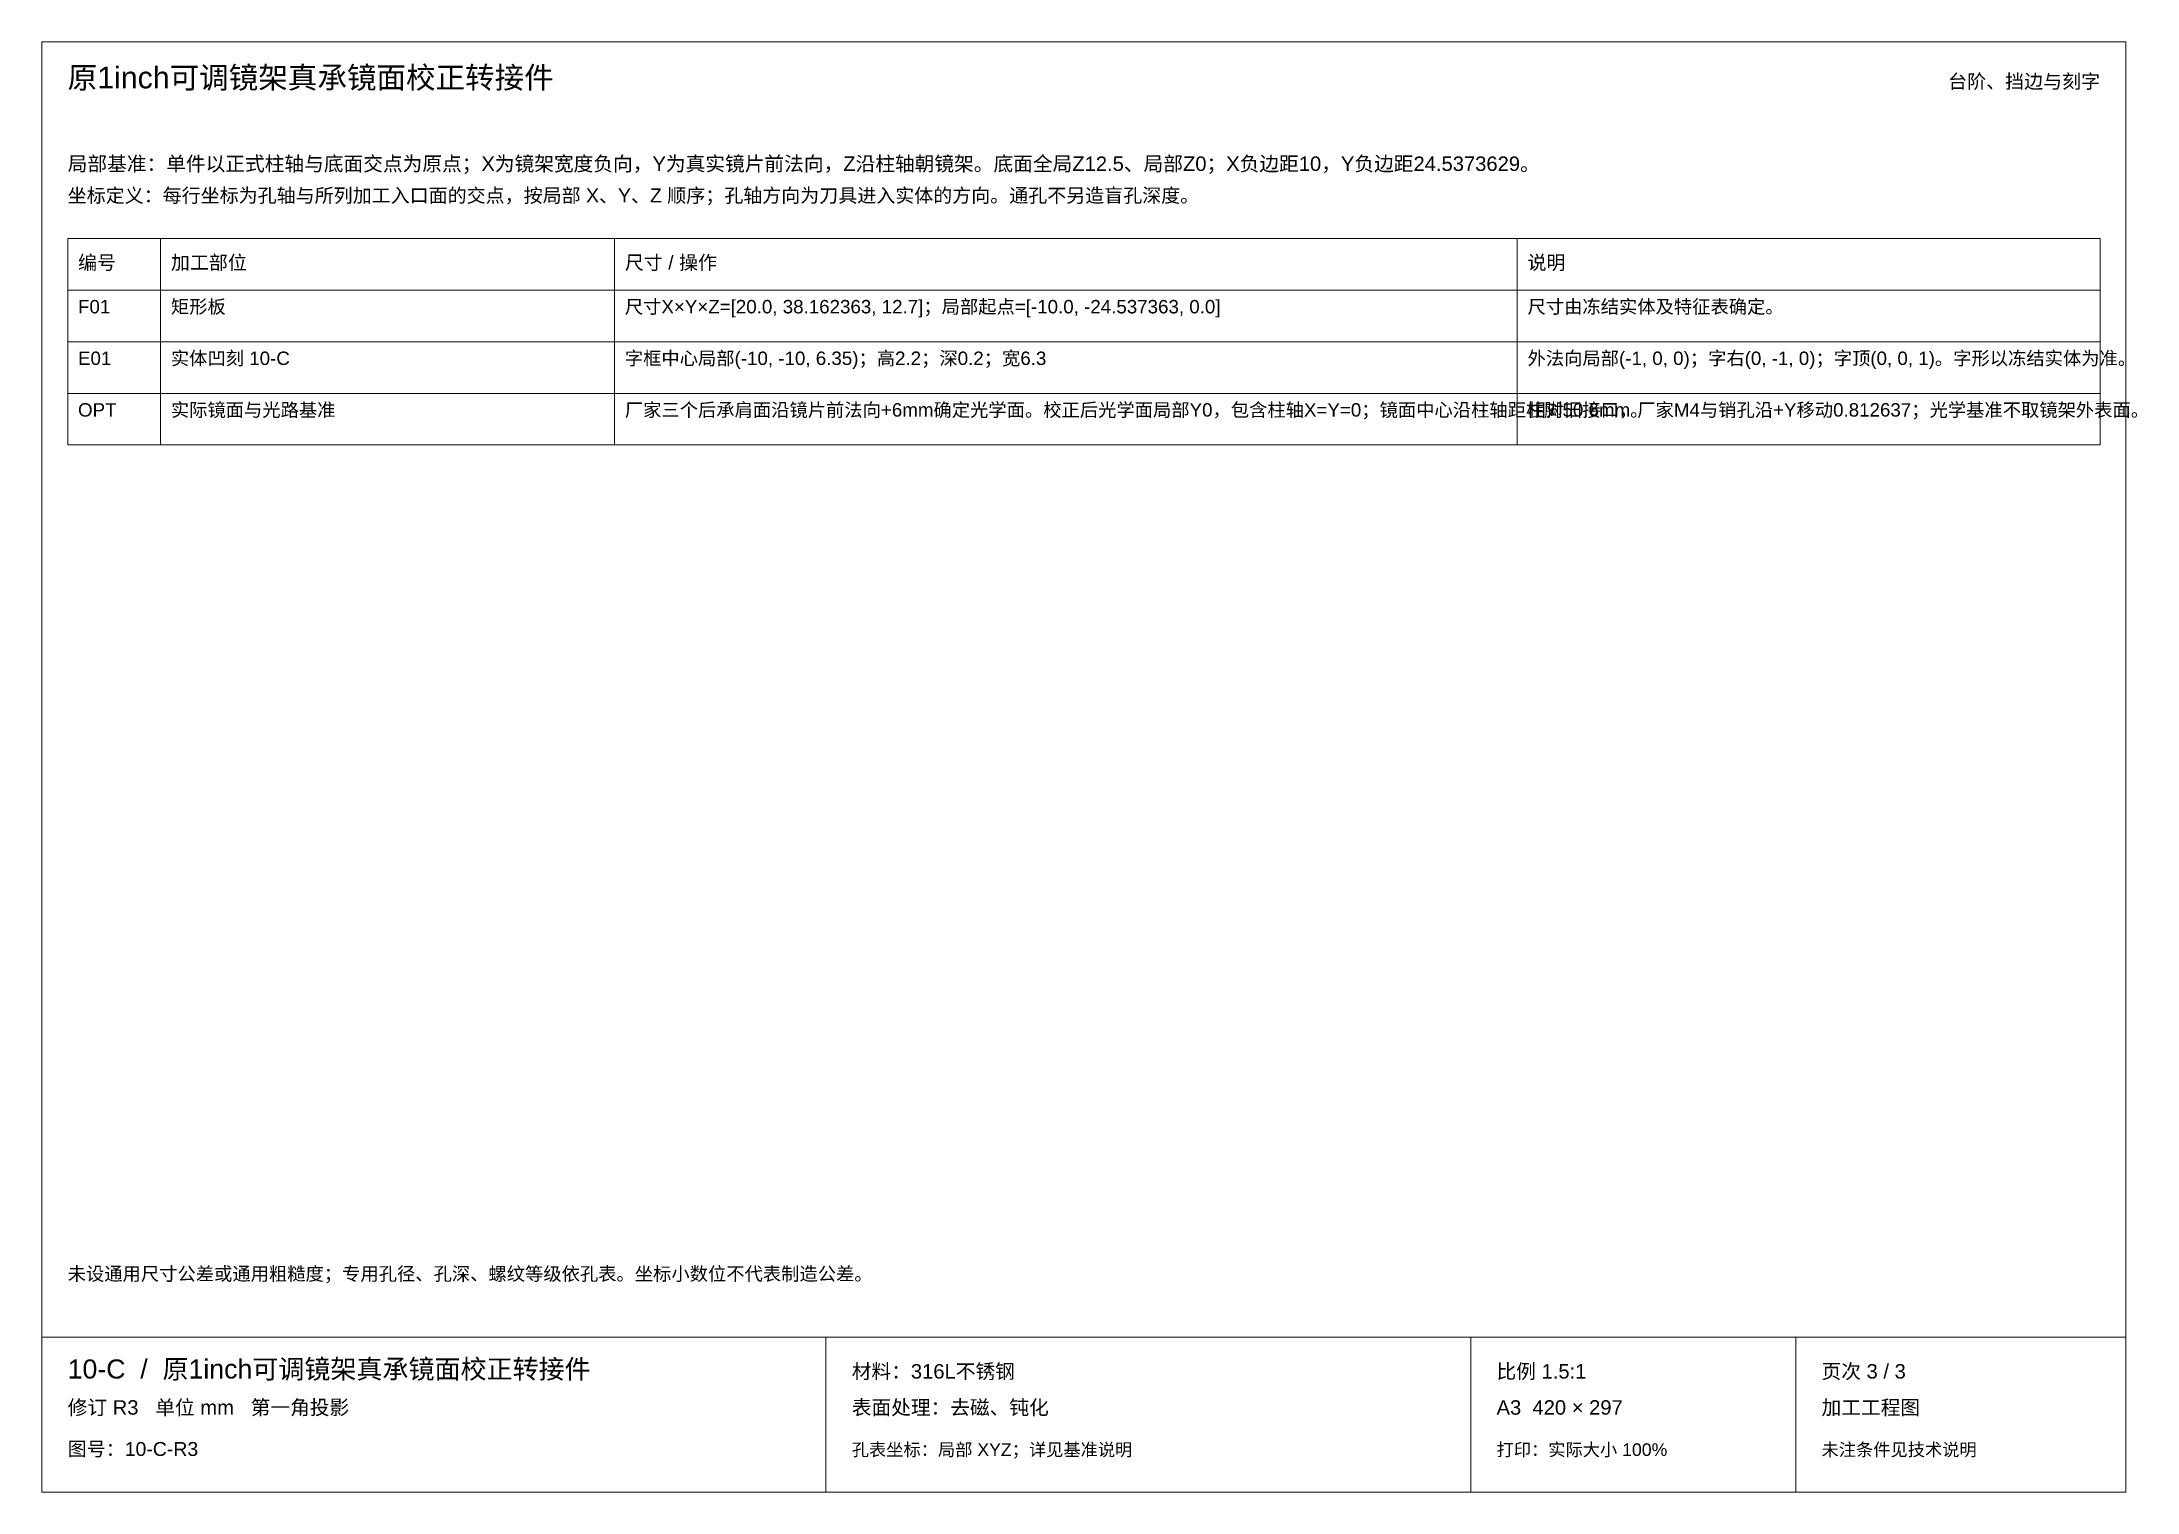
# Paper-space layout '03_孔表及加工说明' of a CAD drawing. Header units: millimetres. Extents: x 8 to 414, y 8 to 289.
import ezdxf
from ezdxf.enums import TextEntityAlignment as Align

# ---------------------------------------------------------------- set-up
doc = ezdxf.new("R2010")
doc.units = ezdxf.units.MM
doc.layers.add('ANNOTATIONS', color=7, linetype='CONTINUOUS', lineweight=18)
doc.styles.add('CJK', font='Arial Unicode.ttf')

psp = doc.layouts.new('03_孔表及加工说明')

# ---------------------------------------------------------------- linework, layer by layer
at = {"layer": 'ANNOTATIONS'}
for p, q in [((412, 289), (8, 289)), ((8, 289), (8, 8)), ((412, 8), (412, 289)), ((31, 250.9), (13, 250.9)), ((13, 250.9), (13, 240.9)), ((31, 240.9), (31, 250.9)), ((119, 250.9), (31, 250.9)), ((31, 250.9), (31, 240.9)), ((119, 240.9), (119, 250.9)), ((294, 250.9), (119, 250.9)), ((119, 250.9), (119, 240.9)), ((294, 240.9), (294, 250.9)), ((407, 250.9), (294, 250.9)), ((294, 250.9), (294, 240.9)), ((407, 240.9), (407, 250.9)), ((13, 240.9), (31, 240.9)), ((31, 240.9), (13, 240.9)), ((13, 240.9), (13, 230.9)), ((31, 240.9), (119, 240.9)), ((31, 230.9), (31, 240.9)), ((119, 240.9), (31, 240.9)), ((31, 240.9), (31, 230.9)), ((119, 240.9), (294, 240.9)), ((119, 230.9), (119, 240.9)), ((294, 240.9), (119, 240.9)), ((119, 240.9), (119, 230.9)), ((294, 240.9), (407, 240.9)), ((294, 230.9), (294, 240.9)), ((407, 240.9), (294, 240.9)), ((294, 240.9), (294, 230.9)), ((407, 230.9), (407, 240.9)), ((13, 230.9), (31, 230.9)), ((31, 230.9), (13, 230.9)), ((13, 230.9), (13, 220.9)), ((31, 230.9), (119, 230.9)), ((31, 220.9), (31, 230.9)), ((119, 230.9), (31, 230.9)), ((31, 230.9), (31, 220.9)), ((119, 230.9), (294, 230.9)), ((119, 220.9), (119, 230.9)), ((294, 230.9), (119, 230.9)), ((119, 230.9), (119, 220.9)), ((294, 230.9), (407, 230.9)), ((294, 220.9), (294, 230.9)), ((407, 230.9), (294, 230.9)), ((294, 230.9), (294, 220.9)), ((407, 220.9), (407, 230.9)), ((13, 220.9), (31, 220.9)), ((31, 220.9), (13, 220.9)), ((13, 220.9), (13, 210.9)), ((31, 220.9), (119, 220.9)), ((31, 210.9), (31, 220.9)), ((119, 220.9), (31, 220.9)), ((31, 220.9), (31, 210.9)), ((119, 220.9), (294, 220.9)), ((119, 210.9), (119, 220.9)), ((294, 220.9), (119, 220.9)), ((119, 220.9), (119, 210.9)), ((294, 220.9), (407, 220.9)), ((294, 210.9), (294, 220.9)), ((407, 220.9), (294, 220.9)), ((294, 220.9), (294, 210.9)), ((407, 210.9), (407, 220.9)), ((13, 210.9), (31, 210.9)), ((31, 210.9), (119, 210.9)), ((119, 210.9), (294, 210.9)), ((294, 210.9), (407, 210.9)), ((8, 38), (412, 38)), ((160, 8), (160, 38)), ((285, 8), (285, 38)), ((348, 8), (348, 38)), ((8, 8), (412, 8))]:
    psp.add_line(p, q, dxfattribs=at)

# ---------------------------------------------------------------- texts
at = {"layer": 'ANNOTATIONS', "style": 'CJK'}
for s, height, p in [('原1inch可调镜架真承镜面校正转接件', 4.2, (13, 280)), ('局部基准：单件以正式柱轴与底面交点为原点；X为镜架宽度负向，Y为真实镜片前法向，Z沿柱轴朝镜架。底面全局Z12.5、局部Z0；X负边距10，Y负边距24.5373629。', 2.8, (13, 264)), ('坐标定义：每行坐标为孔轴与所列加工入口面的交点，按局部 X、Y、Z 顺序；孔轴方向为刀具进入实体的方向。通孔不另造盲孔深度。', 2.7, (13, 257.9)), ('编号', 2.7, (15, 244.9)), ('加工部位', 2.7, (33, 244.9)), ('尺寸 / 操作', 2.7, (121, 244.9)), ('说明', 2.7, (296, 244.9)), ('F01', 2.6, (15, 236.4)), ('矩形板', 2.6, (33, 236.4)), ('尺寸X×Y×Z=[20.0, 38.162363, 12.7]；局部起点=[-10.0, -24.537363, 0.0]', 2.6, (121, 236.4)), ('尺寸由冻结实体及特征表确定。', 2.6, (296, 236.4)), ('E01', 2.6, (15, 226.4)), ('实体凹刻 10-C', 2.6, (33, 226.4)), ('字框中心局部(-10, -10, 6.35)；高2.2；深0.2；宽6.3', 2.6, (121, 226.4)), ('外法向局部(-1, 0, 0)；字右(0, -1, 0)；字顶(0, 0, 1)。字形以冻结实体为准。', 2.6, (296, 226.4)), ('实际镜面与光路基准', 2.6, (33, 216.4)), ('厂家三个后承肩面沿镜片前法向+6mm确定光学面。校正后光学面局部Y0，包含柱轴X=Y=0；镜面中心沿柱轴距柱脚50.6mm。', 2.6, (121, 216.4)), ('相对旧接口，厂家M4与销孔沿+Y移动0.812637；光学基准不取镜架外表面。', 2.6, (296, 216.4)), ('OPT', 2.6, (15, 216.4)), ('未设通用尺寸公差或通用粗糙度；专用孔径、孔深、螺纹等级依孔表。坐标小数位不代表制造公差。', 2.6, (13, 49)), ('10-C  /  原1inch可调镜架真承镜面校正转接件', 3.7, (13, 30)), ('材料：316L不锈钢', 2.8, (165, 30)), ('比例 1.5:1', 2.8, (290, 30)), ('页次 3 / 3', 2.8, (353, 30)), ('修订 R3   单位 mm   第一角投影', 2.8, (13, 23)), ('表面处理：去磁、钝化', 2.8, (165, 23)), ('A3  420 × 297', 2.8, (290, 23)), ('加工工程图', 2.8, (353, 23)), ('图号：10-C-R3', 2.7, (13, 15)), ('孔表坐标：局部 XYZ；详见基准说明', 2.45, (165, 15)), ('打印：实际大小 100%', 2.45, (290, 15)), ('未注条件见技术说明', 2.45, (353, 15))]:
    psp.add_text(s, height=height, dxfattribs=at).set_placement(p)
psp.add_text('台阶、挡边与刻字', height=2.7, dxfattribs=at).set_placement((407, 280), align=Align.RIGHT)

doc.saveas('drawing.dxf')
